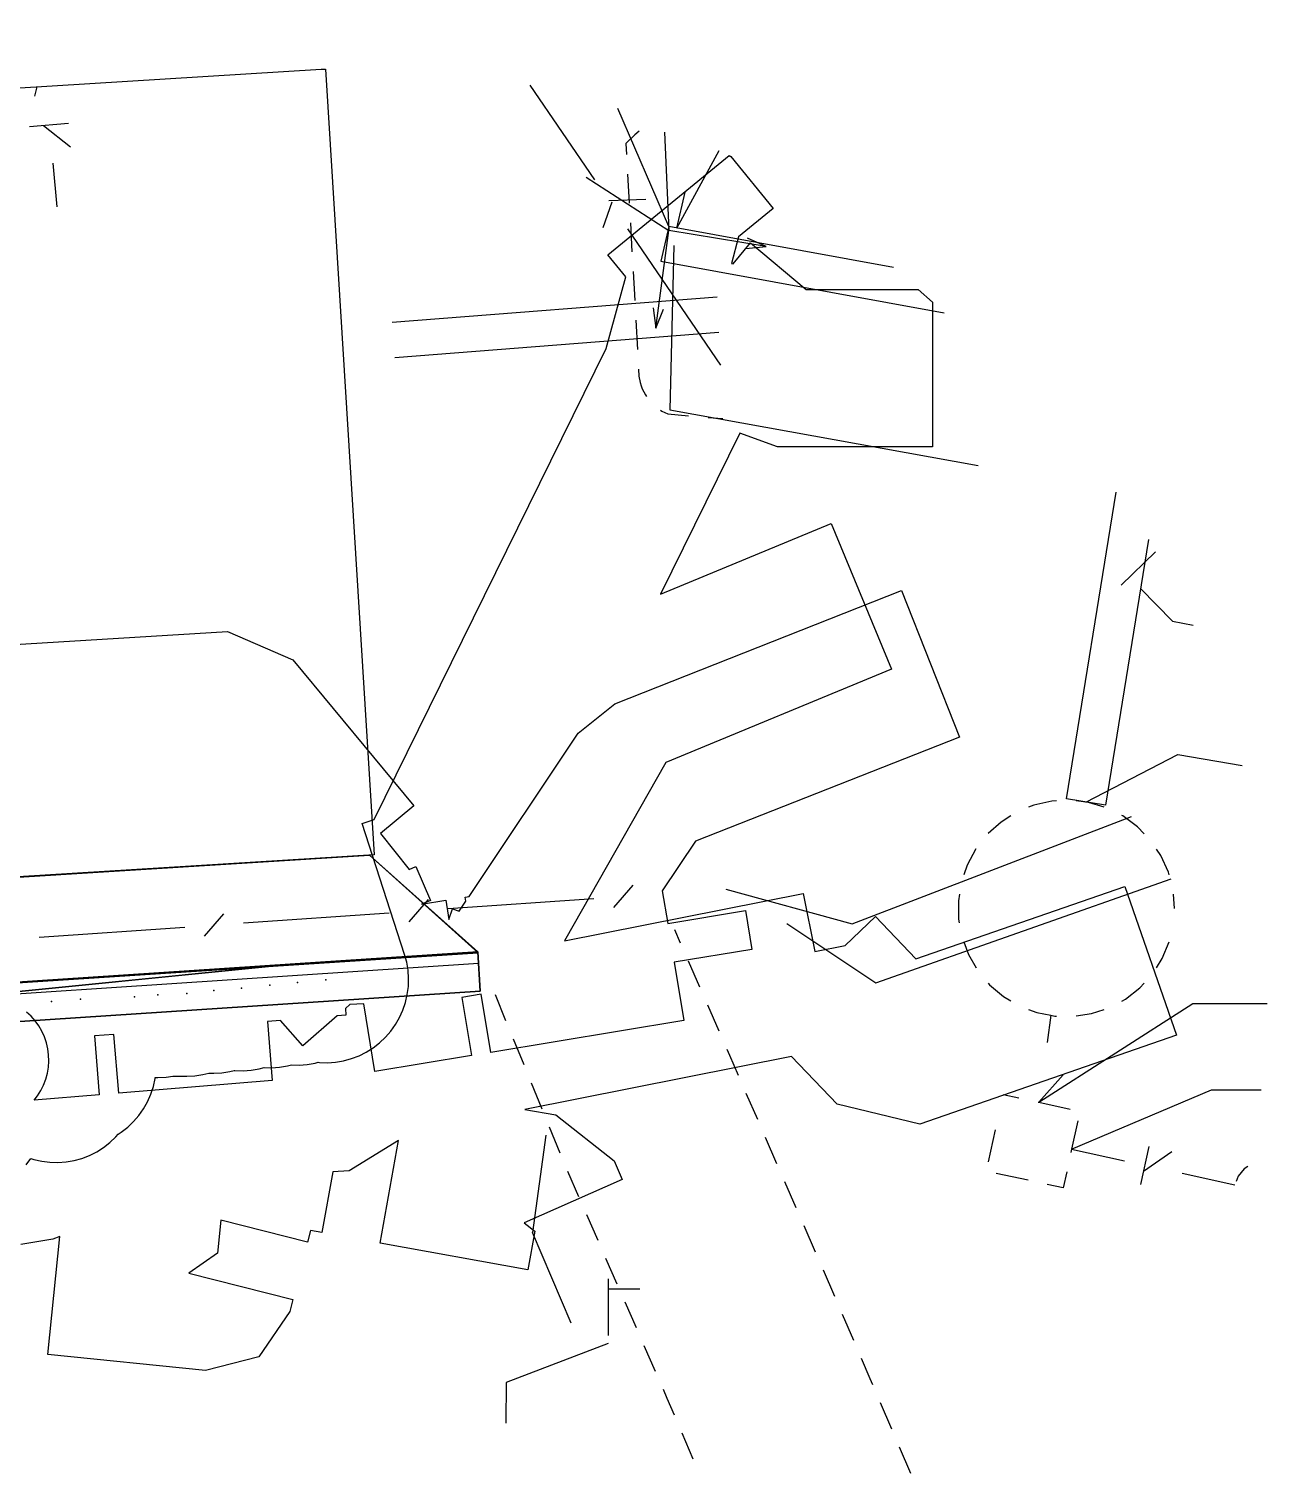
# Model space of a CAD drawing. Header units: metres. Extents: x -3903 to -3714, y 4981 to 6033.
# Drawn here: x -3761.41 to -3729.96, y 5380.34 to 5417.08 of the extents above; entities that cross this region are included whole.
import ezdxf

# ---------------------------------------------------------------- set-up
doc = ezdxf.new("R2010")
doc.units = ezdxf.units.M
for name, color, linetype in [('BOUNDARY', 7, 'Continuous'), ('BUILDING', 7, 'Continuous'), ('BUSH', 7, 'Continuous'), ('CURB', 7, 'Continuous'), ('ELECTR_CABLE', 7, 'Continuous'), ('ELECTR_CABLE_COMM', 7, 'Continuous'), ('GAS', 7, 'Continuous'), ('GRASS', 7, 'Continuous'), ('GROUND', 7, 'Continuous'), ('HEAT', 7, 'Continuous'), ('OVERHEAD_POWER_LINE', 7, 'Continuous'), ('SEWER', 7, 'Continuous'), ('SIDEWALK_PATH', 7, 'Continuous')]:
    doc.layers.add(name, color=color, linetype=linetype)

msp = doc.modelspace()

# ---------------------------------------------------------------- linework, layer by layer
at = {"layer": 'BOUNDARY'}
msp.add_lwpolyline([(-3792.627, 5446.194), (-3790.244, 5407.663), (-3791.43, 5407.59), (-3791.273, 5404.55), (-3790.038, 5404.524), (-3789.966, 5403.163), (-3792.152, 5403.028), (-3792.048, 5401.379), (-3794.107, 5401.228), (-3793.995, 5398.045), (-3791.816, 5398.205), (-3791.794, 5397.902), (-3789.648, 5398.034), (-3789.388, 5393.83), (-3788.39, 5393.892), (-3752.754, 5396.093), (-3750.009, 5393.637), (-3749.943, 5392.639), (-3770.385, 5391.287), (-3771.635, 5391.205), (-3771.414, 5375.172)], dxfattribs=at)
at = {"layer": 'BUILDING'}
msp.add_lwpolyline([(-3788.397, 5393.886), (-3789.773, 5416.115), (-3770.801, 5417.289), (-3770.661, 5415.025), (-3753.986, 5416.055), (-3753.874, 5416.056), (-3752.639, 5396.1)], close=True, dxfattribs=at)
at = {"layer": 'BUSH'}
for p in [(-3756.714, 5392.654), (-3756.01, 5392.714), (-3755.284, 5392.791), (-3754.585, 5392.86), (-3753.864, 5392.92), (-3760.837, 5392.376), (-3760.096, 5392.431), (-3758.723, 5392.495), (-3758.13, 5392.542), (-3757.396, 5392.577)]:
    msp.add_point(p, dxfattribs=at)
at = {"layer": 'CURB'}
for points in [[(-3745.906, 5414.483), (-3746.015, 5414.387), (-3746.244, 5414.165), (-3746.229, 5413.89)], [(-3746.201, 5413.391), (-3746.159, 5412.653)], [(-3746.131, 5412.153), (-3746.09, 5411.415)], [(-3746.062, 5410.916), (-3746.02, 5410.177)], [(-3745.992, 5409.678), (-3745.95, 5408.939)], [(-3745.922, 5408.44), (-3745.912, 5408.256), (-3745.881, 5408.096), (-3745.857, 5408.016), (-3745.827, 5407.937), (-3745.792, 5407.86), (-3745.75, 5407.785), (-3745.721, 5407.74)], [(-3745.366, 5407.393), (-3745.329, 5407.37), (-3745.257, 5407.331), (-3745.183, 5407.298), (-3744.651, 5407.253)], [(-3744.153, 5407.211), (-3743.785, 5407.18)], [(-3745.009, 5394.2), (-3744.864, 5393.868)], [(-3750.009, 5393.637), (-3770.45, 5392.285), (-3771.701, 5392.203), (-3772.635, 5391.192), (-3772.414, 5375.158), (-3772.414, 5374.868), (-3772.661, 5358.634), (-3771.94, 5357.658), (-3759.842, 5354.147)], [(-3749.989, 5393.337), (-3770.43, 5391.986), (-3771.681, 5391.904), (-3772.335, 5391.196), (-3772.114, 5375.162), (-3772.114, 5374.864), (-3772.361, 5358.629), (-3771.856, 5357.946), (-3759.75, 5354.432)], [(-3744.664, 5393.41), (-3744.374, 5392.746)], [(-3749.29, 5391.882), (-3749.559, 5392.539)], [(-3744.174, 5392.288), (-3743.885, 5391.625)], [(-3748.831, 5390.762), (-3749.1, 5391.419)], [(-3743.684, 5391.167), (-3743.617, 5391.012), (-3743.395, 5390.503)], [(-3748.372, 5389.642), (-3748.641, 5390.299)], [(-3743.195, 5390.045), (-3742.905, 5389.382)], [(-3747.913, 5388.522), (-3748.182, 5389.179)], [(-3742.705, 5388.924), (-3742.415, 5388.26)], [(-3747.437, 5387.409), (-3747.723, 5388.059)], [(-3742.215, 5387.802), (-3741.925, 5387.139)], [(-3746.951, 5386.3), (-3747.236, 5386.951)], [(-3741.725, 5386.68), (-3741.435, 5386.017)], [(-3746.465, 5385.191), (-3746.75, 5385.842)], [(-3741.236, 5385.558), (-3740.95, 5384.893)], [(-3745.979, 5384.083), (-3746.264, 5384.734)], [(-3740.753, 5384.434), (-3740.467, 5383.769)], [(-3745.493, 5382.974), (-3745.778, 5383.625)], [(-3740.269, 5383.31), (-3740.048, 5382.795), (-3739.983, 5382.645)], [(-3745.01, 5381.864), (-3745.193, 5382.289), (-3745.292, 5382.516)], [(-3739.786, 5382.185), (-3739.5, 5381.52)], [(-3744.532, 5380.752), (-3744.813, 5381.405)], [(-3739.303, 5381.061), (-3739.017, 5380.396)]]:
    msp.add_lwpolyline(points, dxfattribs=at)
at = {"layer": 'ELECTR_CABLE'}
for points in [[(-3761.475, 5388.223), (-3761.355, 5388.384), (-3761.281, 5388.36), (-3761.08, 5388.315), (-3760.875, 5388.29), (-3760.669, 5388.285), (-3760.464, 5388.3), (-3760.261, 5388.335), (-3760.062, 5388.39), (-3759.87, 5388.464), (-3759.686, 5388.557), (-3759.512, 5388.667), (-3759.349, 5388.794), (-3759.2, 5388.936), (-3759.139, 5389.007), (-3759.061, 5389.056), (-3758.899, 5389.183), (-3758.749, 5389.325), (-3758.615, 5389.481), (-3758.496, 5389.65), (-3758.395, 5389.829), (-3758.311, 5390.018), (-3758.247, 5390.213), (-3758.201, 5390.415), (-3758.198, 5390.442), (-3758.13, 5390.442), (-3757.924, 5390.452), (-3757.756, 5390.477), (-3757.396, 5390.477), (-3757.19, 5390.487), (-3756.986, 5390.517), (-3756.84, 5390.554), (-3756.714, 5390.554), (-3756.508, 5390.564), (-3756.304, 5390.594), (-3756.191, 5390.622), (-3756.175, 5390.62), (-3755.969, 5390.614), (-3755.764, 5390.628), (-3755.561, 5390.662), (-3755.434, 5390.697), (-3755.244, 5390.691), (-3755.039, 5390.705), (-3754.836, 5390.739), (-3754.738, 5390.766), (-3754.544, 5390.76), (-3754.339, 5390.774), (-3754.136, 5390.808), (-3754.057, 5390.83), (-3754.029, 5390.826), (-3753.823, 5390.82), (-3753.618, 5390.834), (-3753.415, 5390.868), (-3753.216, 5390.922), (-3753.023, 5390.995), (-3752.838, 5391.087), (-3752.664, 5391.196), (-3752.501, 5391.322), (-3752.351, 5391.464), (-3752.215, 5391.619), (-3752.096, 5391.787), (-3751.993, 5391.966), (-3751.909, 5392.153), (-3751.843, 5392.349), (-3751.797, 5392.55), (-3751.77, 5392.754), (-3751.764, 5392.96), (-3751.778, 5393.166), (-3751.812, 5393.369), (-3751.866, 5393.568), (-3752.946, 5396.896), (-3752.634, 5396.997), (-3746.747, 5408.964), (-3746.745, 5408.964), (-3746.249, 5410.784), (-3746.705, 5411.341), (-3743.623, 5413.86), (-3743.578, 5413.837), (-3742.5, 5412.518), (-3743.382, 5411.797), (-3743.566, 5411.121), (-3743.523, 5411.109), (-3743.077, 5411.641), (-3741.665, 5410.46), (-3738.817, 5410.46), (-3738.46, 5410.141), (-3738.46, 5406.46), (-3742.392, 5406.46), (-3743.35, 5406.808), (-3745.362, 5402.718), (-3741.032, 5404.512), (-3739.501, 5400.817), (-3745.234, 5398.441), (-3747.804, 5393.912), (-3741.741, 5395.116), (-3741.449, 5393.644), (-3740.677, 5393.798), (-3739.905, 5394.535), (-3738.876, 5393.457), (-3733.57, 5395.296), (-3732.26, 5391.516), (-3738.78, 5389.257), (-3740.882, 5389.766), (-3742.039, 5390.978), (-3748.813, 5389.634), (-3748.021, 5389.491), (-3746.546, 5388.327), (-3746.337, 5387.849), (-3748.83, 5386.755), (-3748.556, 5386.539), (-3748.735, 5385.555), (-3752.489, 5386.236), (-3752.017, 5388.839), (-3753.269, 5388.07), (-3753.685, 5388.044), (-3753.965, 5386.503), (-3754.259, 5386.557), (-3754.333, 5386.262), (-3756.531, 5386.817), (-3756.616, 5385.985), (-3757.344, 5385.475), (-3754.7, 5384.808), (-3754.778, 5384.501), (-3755.569, 5383.352), (-3756.919, 5383.001), (-3760.928, 5383.408), (-3760.623, 5386.406), (-3760.803, 5386.336), (-3761.609, 5386.203)], [(-3746.69, 5383.886), (-3746.69, 5385.327)], [(-3746.676, 5385.074), (-3745.888, 5385.074)], [(-3746.693, 5383.686), (-3749.289, 5382.7), (-3749.298, 5381.66)]]:
    msp.add_lwpolyline(points, dxfattribs=at)
at = {"layer": 'ELECTR_CABLE_COMM'}
for points in [[(-3743.709, 5395.224), (-3740.499, 5394.345), (-3733.404, 5397.075)], [(-3746.554, 5394.76), (-3746.062, 5395.325)], [(-3751.751, 5394.398), (-3751.259, 5394.963)], [(-3750.757, 5394.733), (-3747.056, 5394.99)], [(-3756.948, 5394.036), (-3756.456, 5394.601)], [(-3755.954, 5394.37), (-3752.253, 5394.628)], [(-3761.151, 5394.008), (-3757.451, 5394.266)]]:
    msp.add_lwpolyline(points, dxfattribs=at)
at = {"layer": 'GAS'}
for points in [[(-3764.259, 5401.286), (-3756.366, 5401.775), (-3754.702, 5401.054), (-3751.63, 5397.342), (-3752.478, 5396.64), (-3751.745, 5395.727), (-3751.577, 5395.799), (-3751.209, 5394.941), (-3751.437, 5394.843), (-3750.821, 5394.945), (-3750.74, 5394.459), (-3750.652, 5394.725), (-3750.478, 5394.668), (-3750.31, 5394.919), (-3750.327, 5395.027), (-3750.226, 5395.043), (-3747.455, 5399.186), (-3746.527, 5399.934), (-3739.242, 5402.81), (-3737.773, 5399.09), (-3744.477, 5396.443), (-3745.319, 5395.185), (-3745.182, 5394.358), (-3743.209, 5394.685), (-3743.046, 5393.698), (-3745.019, 5393.371), (-3744.774, 5391.892), (-3749.674, 5391.08), (-3749.919, 5392.56), (-3750.412, 5392.479), (-3750.167, 5390.999), (-3752.618, 5390.593), (-3752.903, 5392.318), (-3753.253, 5392.296), (-3753.37, 5392.193), (-3753.356, 5392.03), (-3753.576, 5392.012), (-3754.448, 5391.247), (-3755.013, 5391.892), (-3755.35, 5391.864), (-3755.225, 5390.369), (-3759.122, 5390.044), (-3759.247, 5391.539), (-3759.745, 5391.498), (-3759.62, 5390.003), (-3761.27, 5389.865), (-3761.185, 5389.976), (-3761.102, 5390.11), (-3761.033, 5390.251), (-3760.978, 5390.398), (-3760.937, 5390.55), (-3760.912, 5390.704), (-3760.902, 5390.861), (-3760.907, 5391.018), (-3760.928, 5391.174), (-3760.964, 5391.327), (-3761.015, 5391.475), (-3761.08, 5391.618), (-3761.158, 5391.754), (-3761.25, 5391.881), (-3761.354, 5391.999), (-3761.469, 5392.106)], [(-3742.157, 5394.352), (-3739.896, 5392.852), (-3732.395, 5395.487)]]:
    msp.add_lwpolyline(points, dxfattribs=at)
at = {"layer": 'GRASS'}
for points in [[(-3754.647, 5393.33), (-3770.423, 5392.287), (-3771.701, 5392.203), (-3771.988, 5392.14), (-3772.241, 5392.001), (-3772.443, 5391.795), (-3772.581, 5391.535)], [(-3749.943, 5392.639), (-3750.009, 5393.637), (-3754.647, 5393.33), (-3771.641, 5391.629), (-3771.635, 5391.205), (-3770.385, 5391.287)]]:
    msp.add_lwpolyline(points, close=True, dxfattribs=at)
at = {"layer": 'GROUND'}
msp.add_lwpolyline([(-3772.414, 5375.158), (-3772.628, 5391.33), (-3772.525, 5391.663), (-3772.321, 5391.933), (-3772.039, 5392.12), (-3771.725, 5392.197), (-3750.008, 5393.614), (-3749.943, 5392.639), (-3770.385, 5391.287), (-3771.635, 5391.205), (-3771.414, 5375.172)], dxfattribs=at)
at = {"layer": 'HEAT'}
for points in [[(-3752.185, 5409.633), (-3743.922, 5410.277)], [(-3752.115, 5408.736), (-3743.882, 5409.378)]]:
    msp.add_lwpolyline(points, dxfattribs=at)
at = {"layer": 'OVERHEAD_POWER_LINE'}
for points in [[(-3745.264, 5414.453), (-3745.15, 5411.956)], [(-3747.251, 5413.311), (-3745.15, 5411.956)], [(-3745.487, 5409.478), (-3745.15, 5411.956)], [(-3742.684, 5411.548), (-3745.15, 5411.956)], [(-3743.198, 5411.497), (-3742.684, 5411.548), (-3743.156, 5411.762)], [(-3745.553, 5409.991), (-3745.487, 5409.478), (-3745.287, 5409.957)], [(-3748.278, 5388.981), (-3748.615, 5386.504)], [(-3747.632, 5384.205), (-3748.615, 5386.504)]]:
    msp.add_lwpolyline(points, dxfattribs=at)
at = {"layer": 'SEWER'}
for points in [[(-3761.204, 5415.609), (-3761.266, 5415.371)], [(-3748.687, 5415.654), (-3747.046, 5413.243)], [(-3745.158, 5412.059), (-3746.447, 5415.06)], [(-3760.402, 5414.679), (-3761.389, 5414.591)], [(-3761.037, 5414.622), (-3760.349, 5414.081)], [(-3744.95, 5412.021), (-3743.879, 5413.994)], [(-3760.798, 5413.668), (-3760.7, 5412.556)], [(-3744.95, 5412.021), (-3744.741, 5412.931)], [(-3746.602, 5412.676), (-3746.83, 5412.025)], [(-3746.674, 5412.72), (-3745.74, 5412.754)], [(-3746.202, 5412.003), (-3743.845, 5408.54)], [(-3745.158, 5412.059), (-3745.357, 5411.18), (-3738.159, 5409.871)], [(-3739.446, 5411.02), (-3745.158, 5412.059)], [(-3745.031, 5411.578), (-3745.127, 5407.407), (-3737.298, 5405.988)], [(-3734.066, 5397.359), (-3735.053, 5397.519), (-3733.789, 5405.308)], [(-3732.971, 5404.109), (-3734.066, 5397.359)], [(-3733.665, 5402.948), (-3732.796, 5403.794)], [(-3733.172, 5402.868), (-3732.359, 5402.036), (-3731.832, 5401.936)], [(-3734.559, 5397.439), (-3732.229, 5398.651), (-3730.594, 5398.372)], [(-3735.306, 5397.47), (-3735.428, 5397.464), (-3735.885, 5397.362), (-3736.017, 5397.307)], [(-3734.095, 5397.311), (-3734.495, 5397.431), (-3734.559, 5397.439), (-3734.808, 5397.469)], [(-3736.466, 5397.09), (-3736.715, 5396.933), (-3737.041, 5396.64)], [(-3733.079, 5396.635), (-3733.248, 5396.811), (-3733.626, 5397.088), (-3733.644, 5397.097)], [(-3737.354, 5396.251), (-3737.577, 5395.84), (-3737.662, 5395.589)], [(-3732.448, 5395.591), (-3732.466, 5395.66), (-3732.659, 5396.086), (-3732.768, 5396.246)], [(-3737.773, 5395.104), (-3737.8, 5394.933), (-3737.793, 5394.465), (-3737.776, 5394.375)], [(-3732.307, 5394.739), (-3732.338, 5395.104)], [(-3737.664, 5393.889), (-3737.544, 5393.565), (-3737.349, 5393.23)], [(-3732.768, 5393.233), (-3732.621, 5393.464), (-3732.443, 5393.887)], [(-3737.039, 5392.839), (-3737.007, 5392.8), (-3736.65, 5392.497), (-3736.465, 5392.389)], [(-3733.647, 5392.386), (-3733.558, 5392.434), (-3733.188, 5392.722), (-3733.078, 5392.843)], [(-3735.758, 5389.815), (-3731.846, 5392.32), (-3729.959, 5392.32)], [(-3736.016, 5392.173), (-3735.808, 5392.094), (-3735.45, 5392.024), (-3735.348, 5392.005), (-3735.307, 5392.004)], [(-3735.45, 5392.024), (-3735.546, 5391.331)], [(-3734.808, 5392.006), (-3734.416, 5392.065), (-3734.096, 5392.171)], [(-3735.758, 5389.815), (-3735.135, 5390.511)], [(-3734.925, 5388.62), (-3731.368, 5390.126), (-3730.106, 5390.126)], [(-3736.666, 5390.011), (-3736.26, 5389.923)], [(-3735.772, 5389.818), (-3735.758, 5389.815), (-3734.96, 5389.643)], [(-3734.769, 5389.346), (-3734.925, 5388.62), (-3734.943, 5388.535)], [(-3737.033, 5388.305), (-3736.859, 5389.116)], [(-3734.925, 5388.62), (-3733.584, 5388.329)], [(-3732.965, 5388.69), (-3733.175, 5387.722)], [(-3733.1, 5388.067), (-3732.378, 5388.562)], [(-3736.03, 5387.833), (-3736.842, 5388.008)], [(-3735.049, 5388.046), (-3735.136, 5387.641), (-3735.542, 5387.728)], [(-3732.118, 5388.01), (-3730.777, 5387.719)], [(-3730.45, 5388.181), (-3730.539, 5388.125), (-3730.695, 5387.937), (-3730.745, 5387.804)]]:
    msp.add_lwpolyline(points, dxfattribs=at)
at = {"layer": 'SIDEWALK_PATH'}
msp.add_lwpolyline([(-3792.627, 5446.194), (-3790.244, 5407.663), (-3791.43, 5407.59), (-3791.273, 5404.55), (-3790.056, 5404.626), (-3789.966, 5403.163), (-3792.152, 5403.028), (-3792.048, 5401.379), (-3794.107, 5401.228), (-3793.995, 5398.045), (-3791.816, 5398.205), (-3791.794, 5397.902), (-3789.648, 5398.034), (-3789.388, 5393.825), (-3788.39, 5393.887), (-3784.583, 5394.116), (-3784.476, 5392.437), (-3781.17, 5392.646), (-3781.275, 5394.307), (-3752.754, 5396.093), (-3750, 5393.614), (-3788.215, 5391.122), (-3793.744, 5391.249), (-3793.05, 5363.566)], dxfattribs=at)

doc.saveas('drawing.dxf')
